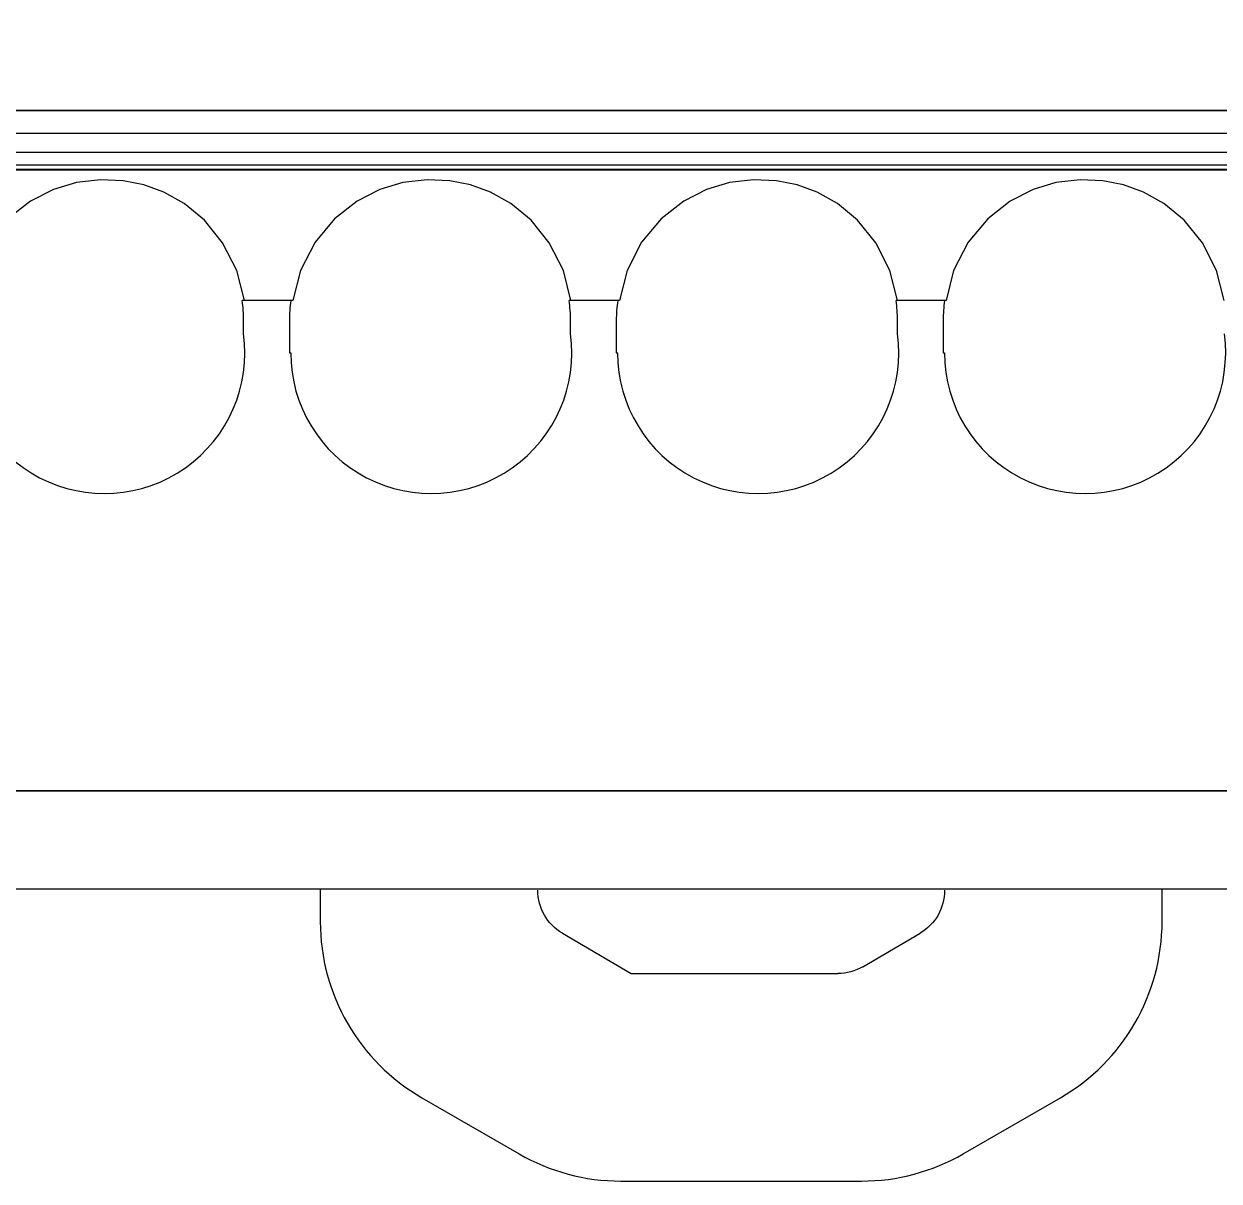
# Paper-space layout 'Sample Network Drawing - A1 Sheet' of a CAD drawing. Extents: x 49 to 806, y 22 to 564.
# Drawn here: x 718.471 to 720.299, y 239.33 to 241.099 of the extents above; entities that cross this region are included whole.
import ezdxf

# ---------------------------------------------------------------- set-up
doc = ezdxf.new("R2010")
doc.units = 0
doc.layers.add('N-EQPM', color=4, linetype='Continuous', lineweight=25)

psp = doc.layouts.new('Sample Network Drawing - A1 Sheet')

# ---------------------------------------------------------------- linework, layer by layer
at = {"layer": 'N-EQPM'}
for p, q in [((726.3928, 240.8761), (717.7928, 240.8761)), ((725.8349, 240.8761), (718.3166, 240.8761)), ((718.8789, 240.6761), (718.8047, 240.6761)), ((719.3789, 240.6761), (719.3047, 240.6761)), ((719.8789, 240.6761), (719.8047, 240.6761)), ((718.8068, 240.6254), (718.8068, 240.6461)), ((718.8768, 240.6461), (718.8768, 240.5961)), ((719.3068, 240.6254), (719.3068, 240.6461)), ((719.3768, 240.6461), (719.3768, 240.5961)), ((719.8068, 240.6254), (719.8068, 240.6461)), ((719.8768, 240.6461), (719.8768, 240.5961)), ((718.8768, 240.5961), (718.8788, 240.5961)), ((719.3768, 240.5961), (719.3788, 240.5961)), ((719.8768, 240.5961), (719.8788, 240.5961)), ((726.3928, 239.9261), (717.7928, 239.9261)), ((719.4078, 239.7761), (717.9428, 239.7761)), ((718.9239, 239.7762), (718.9239, 239.7265)), ((720.2117, 239.7265), (720.2117, 239.7762)), ((719.2943, 239.7086), (719.3994, 239.6471)), ((719.7541, 239.6575), (719.8413, 239.7086)), ((719.3994, 239.6471), (719.7156, 239.6471)), ((719.0795, 239.457), (719.2281, 239.3713)), ((719.9075, 239.3713), (720.0561, 239.457)), ((719.3836, 239.3296), (719.752, 239.3296))]:
    psp.add_line(p, q, dxfattribs=at)
at = {"layer": 'N-EQPM', "flags": 128}
for points in [[(723.8402, 241.1765), (720.1442, 241.1765), (720.1442, 241.3269), (720.1442, 241.4766), (719.5617, 241.4766), (719.4805, 241.4335), (719.3951, 241.402), (719.306, 241.3832), (719.2157, 241.3772), (719.1247, 241.3832), (719.0356, 241.402), (718.9502, 241.4335), (718.8696, 241.4766), (718.1417, 241.4766), (718.1798, 241.222), (718.2204, 240.9674), (725.93, 240.9674)], [(725.9302, 240.9669), (718.2208, 240.9669)], [(725.9302, 240.9319), (718.2208, 240.9319)], [(725.9302, 240.9025), (718.2208, 240.9025)], [(717.7972, 240.8762), (726.388, 240.8762)], [(726.388, 240.8762), (717.7972, 240.8762)], [(725.9302, 240.8832), (718.2208, 240.8832)], [(720.3063, 240.6765), (720.2948, 240.7223), (720.2733, 240.7646), (720.2454, 240.7989), (720.2143, 240.8244), (720.1832, 240.8419), (720.1525, 240.853), (720.121, 240.8594), (720.0864, 240.861), (720.0493, 240.8566), (720.0143, 240.8463), (719.9792, 240.8283), (719.9449, 240.8012), (719.915, 240.7654), (719.8927, 240.7223), (719.8812, 240.6765), (719.8071, 240.6765), (719.7951, 240.7223), (719.7736, 240.7646), (719.7457, 240.7989), (719.715, 240.8244), (719.6839, 240.8419), (719.6533, 240.853), (719.6218, 240.8594), (719.5867, 240.861), (719.5501, 240.8566), (719.515, 240.8463), (719.4799, 240.8283), (719.4453, 240.8012), (719.4154, 240.7654), (719.3935, 240.7223), (719.3815, 240.6765), (719.3074, 240.6765), (719.2958, 240.7223), (719.2743, 240.7646), (719.2464, 240.7989), (719.2154, 240.8244), (719.1843, 240.8419), (719.1536, 240.853), (719.1221, 240.8594), (719.0874, 240.861), (719.0504, 240.8566), (719.0153, 240.8463), (718.9803, 240.8283), (718.946, 240.8012), (718.9161, 240.7654), (718.8938, 240.7223), (718.8822, 240.6765), (718.8081, 240.6765), (718.7962, 240.7223), (718.7747, 240.7646), (718.7468, 240.7989), (718.7161, 240.8244), (718.685, 240.8419), (718.6543, 240.853), (718.6228, 240.8594), (718.5878, 240.861), (718.5511, 240.8566), (718.5161, 240.8463), (718.481, 240.8283), (718.4463, 240.8012)], [(717.7972, 239.9264), (726.388, 239.9264)], [(726.388, 239.9264), (717.7972, 239.9264)], [(726.388, 239.7762), (717.7972, 239.7762)], [(726.388, 239.7762), (717.7972, 239.7762)]]:
    psp.add_lwpolyline(points, dxfattribs=at)
psp.add_lwpolyline([(718.2208, 240.9669), (725.9302, 240.9669), (725.9227, 240.9376), (725.9094, 240.9147), (725.8919, 240.8972), (725.8722, 240.8854), (725.8515, 240.8786), (725.8308, 240.8764), (718.3205, 240.8764), (718.2966, 240.8793), (718.2726, 240.8886), (718.2512, 240.9047), (718.2329, 240.9279), (718.2218, 240.9597), (718.2215, 240.9622), (718.2211, 240.9648)], close=True, dxfattribs=at)
at = {"layer": 'N-EQPM'}
for points in [[(719.2943, 239.7086), (719.2943, 239.7086, -0.266185), (719.2567, 239.7744)], [(719.8789, 239.7744), (719.8789, 239.7744, -0.266185), (719.8413, 239.7086)], [(719.7541, 239.6575), (719.7541, 239.6575, -0.133337), (719.7156, 239.6471)]]:
    psp.add_lwpolyline(points, format="xyb", dxfattribs=at)
for centre, radius, start, end in [((718.5918, 240.6461), 0.215, 0, 8.0209), ((719.0918, 240.6461), 0.215, 171.9791, 180), ((719.0918, 240.6461), 0.215, 0, 8.0209), ((719.5918, 240.6461), 0.215, 171.9791, 180), ((719.5918, 240.6461), 0.215, 0, 8.0209), ((720.0918, 240.6461), 0.215, 171.9791, 180), ((718.5938, 240.5961), 0.215, 180, 7.8212), ((719.0938, 240.5961), 0.215, 180, 7.8212), ((719.5938, 240.5961), 0.215, 180, 7.8212), ((720.0938, 240.5961), 0.215, 180, 7.8212), ((719.2351, 239.7265), 0.3111, 180, 240), ((719.9005, 239.7265), 0.3111, 300, 0), ((719.3836, 239.6407), 0.3111, 240, 270), ((719.752, 239.6407), 0.3111, 270, 300)]:
    psp.add_arc(centre, radius, start, end, dxfattribs=at)

doc.saveas('drawing.dxf')
